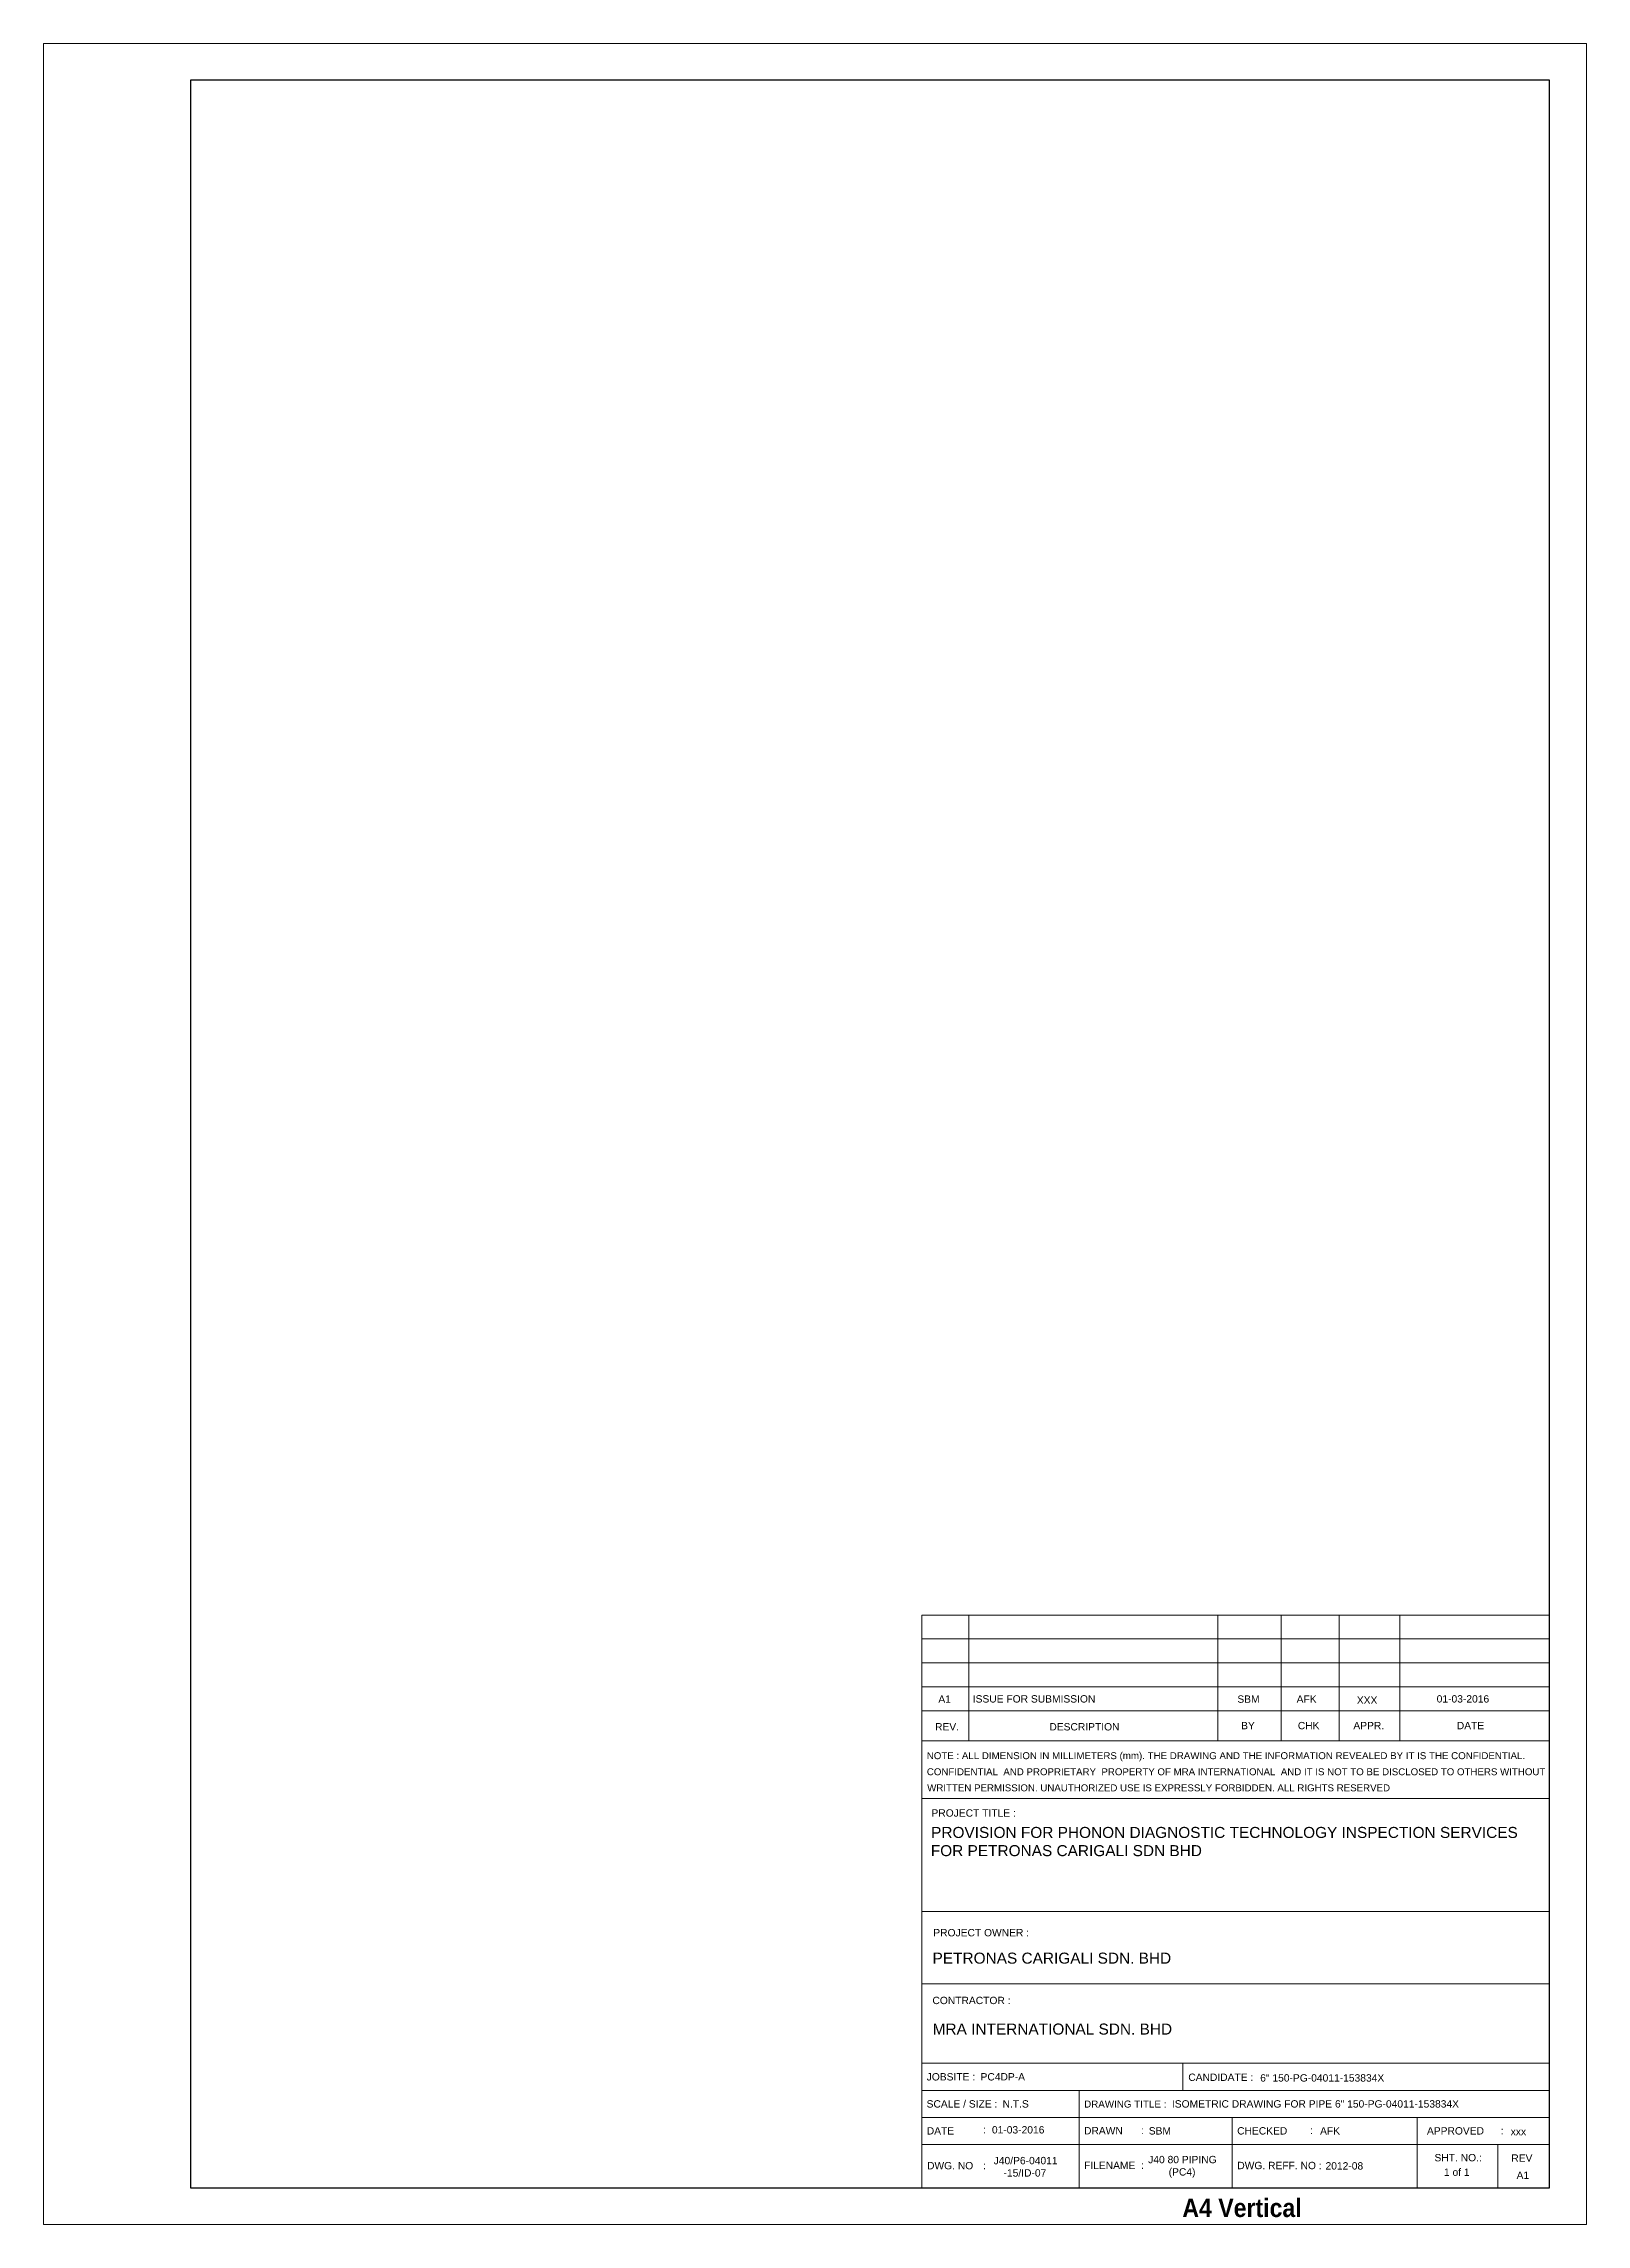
# Paper-space layout 'A4_vert' of a CAD drawing. Header units: millimetres. Extents: x 5 to 215, y 10 to 307.
import ezdxf
from ezdxf.enums import TextEntityAlignment as Align

# ---------------------------------------------------------------- set-up
doc = ezdxf.new("R2010")
doc.units = ezdxf.units.MM
doc.header["$MEASUREMENT"] = 0
doc.layers.get('Defpoints').update_dxf_attribs({"lineweight": 0})
doc.layers.add('TB', color=7, linetype='Continuous', lineweight=30)
doc.layers.add('TB text', color=7, linetype='Continuous', lineweight=0)
doc.styles.add('2.5', font='arialbd.ttf', dxfattribs={"height": 2.5})
doc.styles.add('ARIAL', font='arial.ttf')
doc.styles.get("Standard").update_dxf_attribs({"font": 'arial.ttf'})

psp = doc.layouts.new('A4_vert')

# ---------------------------------------------------------------- linework, layer by layer
at = {"layer": 'Defpoints', "linetype": 'Continuous'}
psp.add_lwpolyline([(5.07, 10.02), (215.07, 10.02), (215.07, 307.02), (5.07, 307.02), (5.07, 10.02)], dxfattribs=at)
at = {"layer": 'TB', "lineweight": 15}
for p, q in [((124.61, 93.01), (210.07, 93.01)), ((124.61, 15.02), (124.61, 93.01)), ((131.02, 93.01), (131.02, 75.88)), ((164.91, 93.01), (164.91, 75.88)), ((173.5, 93.01), (173.5, 75.88)), ((181.42, 93.01), (181.42, 75.88)), ((189.67, 93.01), (189.67, 75.88)), ((124.61, 89.75), (210.07, 89.75)), ((124.61, 86.48), (210.07, 86.48)), ((124.61, 83.22), (210.07, 83.22)), ((124.61, 79.96), (210.07, 79.96)), ((124.61, 75.87), (210.03, 75.87)), ((124.61, 68.02), (210.07, 68.02)), ((124.61, 52.63), (210.07, 52.63)), ((124.61, 42.79), (134.96, 42.79)), ((210.07, 42.79), (134.96, 42.79)), ((124.61, 31.96), (147.63, 31.96)), ((147.63, 31.96), (210.07, 31.96)), ((160.12, 28.27), (160.12, 31.96)), ((124.61, 28.27), (210.07, 28.27)), ((146.04, 20.91), (146.04, 28.27)), ((147.63, 28.27), (210.07, 28.27)), ((124.61, 24.59), (210.07, 24.59)), ((166.85, 15.02), (166.85, 24.59)), ((192.05, 15.02), (192.05, 24.59)), ((124.61, 20.91), (210.07, 20.91)), ((146.04, 20.91), (146.04, 15.02)), ((203.03, 20.91), (203.03, 15.02))]:
    psp.add_line(p, q, dxfattribs=at)
at = {"layer": 'TB', "linetype": 'Continuous'}
psp.add_lwpolyline([(25.07, 15.02), (210.07, 15.02), (210.07, 302.02), (25.07, 302.02), (25.07, 15.02)], dxfattribs=at)

# ---------------------------------------------------------------- texts
at = {"layer": 'Defpoints', "style": '2.5', "width": 0.9}
psp.add_text('А4 Vertical', height=2.5, dxfattribs=at).set_placement((160.07, 11.02))
at = {"layer": 'TB text', "lineweight": 15, "style": 'ARIAL'}
for s, height, p in [('A1', 1, (126.86, 81.06)), ('ISSUE FOR SUBMISSION', 1, (131.54, 81.09)), ('SBM', 1, (167.56, 81.06)), ('AFK', 1, (175.63, 81.06)), ('XXX', 1, (183.82, 80.92)), ('01-03-2016', 1, (194.69, 81.09)), ('REV.', 1, (126.41, 77.29)), ('DESCRIPTION', 1, (141.97, 77.29)), ('BY', 1, (168.07, 77.45)), ('CHK', 1, (175.79, 77.45)), ('APPR.', 1, (183.35, 77.45)), ('DATE', 1, (197.43, 77.45)), ('CONFIDENTIAL  AND PROPRIETARY  PROPERTY OF MRA INTERNATIONAL  AND IT IS NOT TO BE DISCLOSED TO OTHERS WITHOUT ', 0.94495, (125.29, 71.19)), ('WRITTEN PERMISSION. UNAUTHORIZED USE IS EXPRESSLY FORBIDDEN. ALL RIGHTS RESERVED  ', 0.945, (125.34, 69)), ('PROJECT TITLE :', 1, (125.92, 65.55)), ('PROVISION FOR PHONON DIAGNOSTIC TECHNOLOGY INSPECTION SERVICES ', 1.5, (125.87, 62.65)), ('FOR PETRONAS CARIGALI SDN BHD', 1.5, (125.83, 60.17)), ('PROJECT OWNER :', 1, (126.17, 49.25)), ('CONTRACTOR :', 1, (126.05, 40.02)), ('JOBSITE :', 1, (125.27, 29.62)), ('PC4DP-A', 1, (132.6, 29.62)), ('CANDIDATE :', 1, (160.88, 29.56)), ('SCALE / SIZE :', 1, (125.26, 25.93)), ('N.T.S', 1, (135.6, 25.93)), ('DATE', 1, (125.28, 22.26)), (':', 1, (132.94, 22.43)), ('01-03-2016', 1, (134.15, 22.4)), ('DRAWN', 1, (146.69, 22.28)), (':', 1, (154.43, 22.34)), ('SBM', 1, (155.5, 22.26)), ('CHECKED', 1, (167.53, 22.26)), (':', 1, (177.44, 22.33)), ('AFK', 1, (178.82, 22.25)), ('APPROVED', 1, (193.37, 22.26)), (':', 1, (203.42, 22.27)), ('xxx', 1, (204.77, 22.16)), ('DWG. NO', 1, (125.32, 17.52)), (':', 1, (132.95, 17.54)), ('FILENAME', 1, (146.69, 17.56)), (':', 1, (154.46, 17.58)), ('DWG. REFF. NO :', 1, (167.55, 17.54)), ('2012-08', 1, (179.56, 17.49)), ('SHT. NO.:', 1, (194.39, 18.61)), ('REV', 1, (204.85, 18.55)), ('A1', 1, (205.57, 16.21))]:
    psp.add_text(s, height=height, dxfattribs=at).set_placement(p)
for s, height, p, p2 in [('NOTE : ALL DIMENSION IN MILLIMETERS (mm). THE DRAWING AND THE INFORMATION REVEALED BY IT IS THE CONFIDENTIAL. ', 0.94716, (125.28, 73.38), (207.1, 73.38)), ('DRAWING TITLE :', 0.9557, (146.7, 25.93), (157.9, 25.93))]:
    psp.add_text(s, height=height, dxfattribs=at).set_placement(p, p2, align=Align.ALIGNED)
at = {"layer": 'TB text'}
for s, p in [('PETRONAS CARIGALI SDN. BHD', (126.07, 45.53)), ('MRA INTERNATIONAL SDN. BHD', (126.08, 35.87))]:
    psp.add_text(s, height=1.5, rotation=360, dxfattribs=at).set_placement(p)
for s, p in [('6" 150-PG-04011-153834X', (170.67, 29.47)), ('ISOMETRIC DRAWING FOR PIPE 6" 150-PG-04011-153834X', (158.65, 25.93)), ('J40/P6-04011', (134.39, 18.21)), ('J40 80 PIPING', (155.42, 18.35)), ('-15/ID-07', (135.73, 16.53)), ('(PC4)', (158.21, 16.67))]:
    psp.add_text(s, height=1, dxfattribs=at).set_placement(p)
at = {"layer": 'TB text', "color": 7, "style": 'ARIAL'}
psp.add_text('1 of 1', height=1, dxfattribs=at).set_placement((195.68, 16.63))

# ---------------------------------------------------------------- viewports
at = {"layer": 'Defpoints'}
psp.add_viewport(center=(117.57, 158.52), size=(185, 287), view_center_point=(60767.39, -25236.18), view_height=9713.307, dxfattribs=at)

doc.saveas('drawing.dxf')
